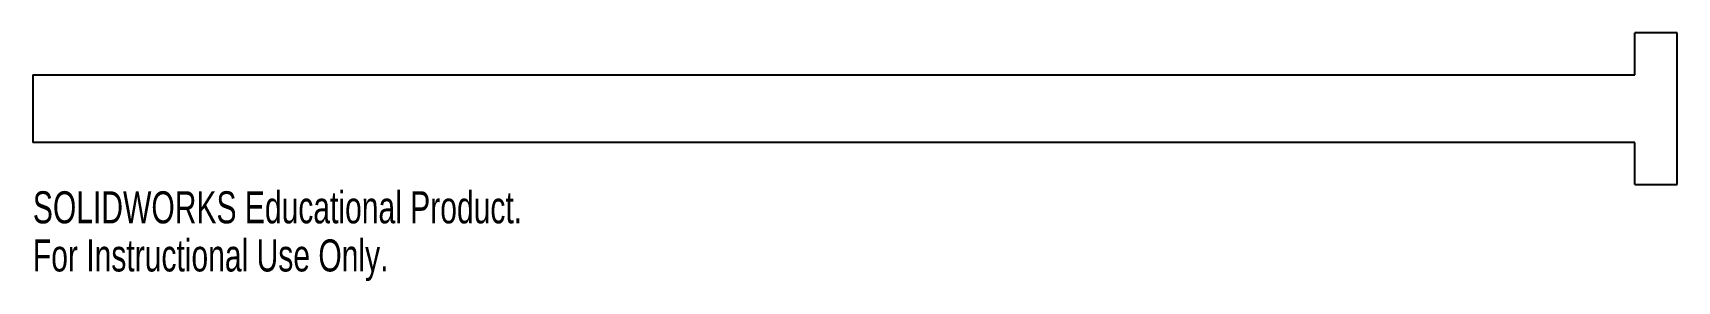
# Model space of a CAD drawing. Header units: inches. Extents: x -4.88 to 4.88, y -1.02 to 0.45.
import ezdxf

# ---------------------------------------------------------------- set-up
doc = ezdxf.new("R2010")
doc.units = ezdxf.units.IN
doc.header["$MEASUREMENT"] = 0
doc.styles.add('SLDTEXTSTYLE0', font='TXT', dxfattribs={"width": 0.7})

msp = doc.modelspace()

# ---------------------------------------------------------------- linework, layer by layer
at = {"color": 7, "linetype": 'Continuous', "lineweight": 25}
for p, q in [((4.625, 0.2), (4.625, 0.45)), ((4.875, 0.45), (4.625, 0.45)), ((4.875, -0.45), (4.875, 0.45)), ((-4.875, 0.2), (4.625, 0.2)), ((-4.875, 0.2), (-4.875, -0.2)), ((4.625, -0.2), (-4.875, -0.2)), ((4.625, -0.45), (4.625, -0.2)), ((4.625, -0.45), (4.875, -0.45))]:
    msp.add_line(p, q, dxfattribs=at)

# ---------------------------------------------------------------- texts
at = {"color": 7, "linetype": 'Continuous', "char_height": 0.1903, "attachment_point": 1, "style": 'SLDTEXTSTYLE0'}
for s, insert in [('SOLIDWORKS Educational Product.', (-4.875, -0.4901)), ('For Instructional Use Only.', (-4.875, -0.7756))]:
    msp.add_mtext(s, dxfattribs=dict(at, insert=insert))

doc.saveas('drawing.dxf')
